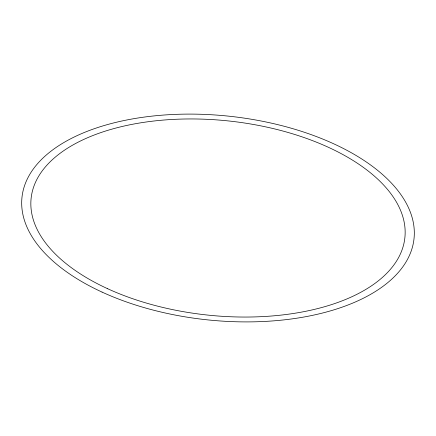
<?xml version="1.0" encoding="UTF-8"?>
<svg xmlns="http://www.w3.org/2000/svg" width="436" height="436" viewBox="0 0 436 436"><rect width="100%" height="100%" fill="white"/><g stroke="black" fill="none" stroke-linecap="round" stroke-linejoin="round"><path stroke-width="0.65" d="M107.49 288.648A187.911 97.62 6 0 0 404.068 242.803A187.911 97.62 6 0 0 142.441 122.549A187.911 97.62 6 0 0 107.49 288.648M102.084 292.109A197.105 102.4 6 0 0 413.175 244.018A197.105 102.4 6 0 0 138.741 117.878A197.105 102.4 6 0 0 102.084 292.109"/></g></svg>
